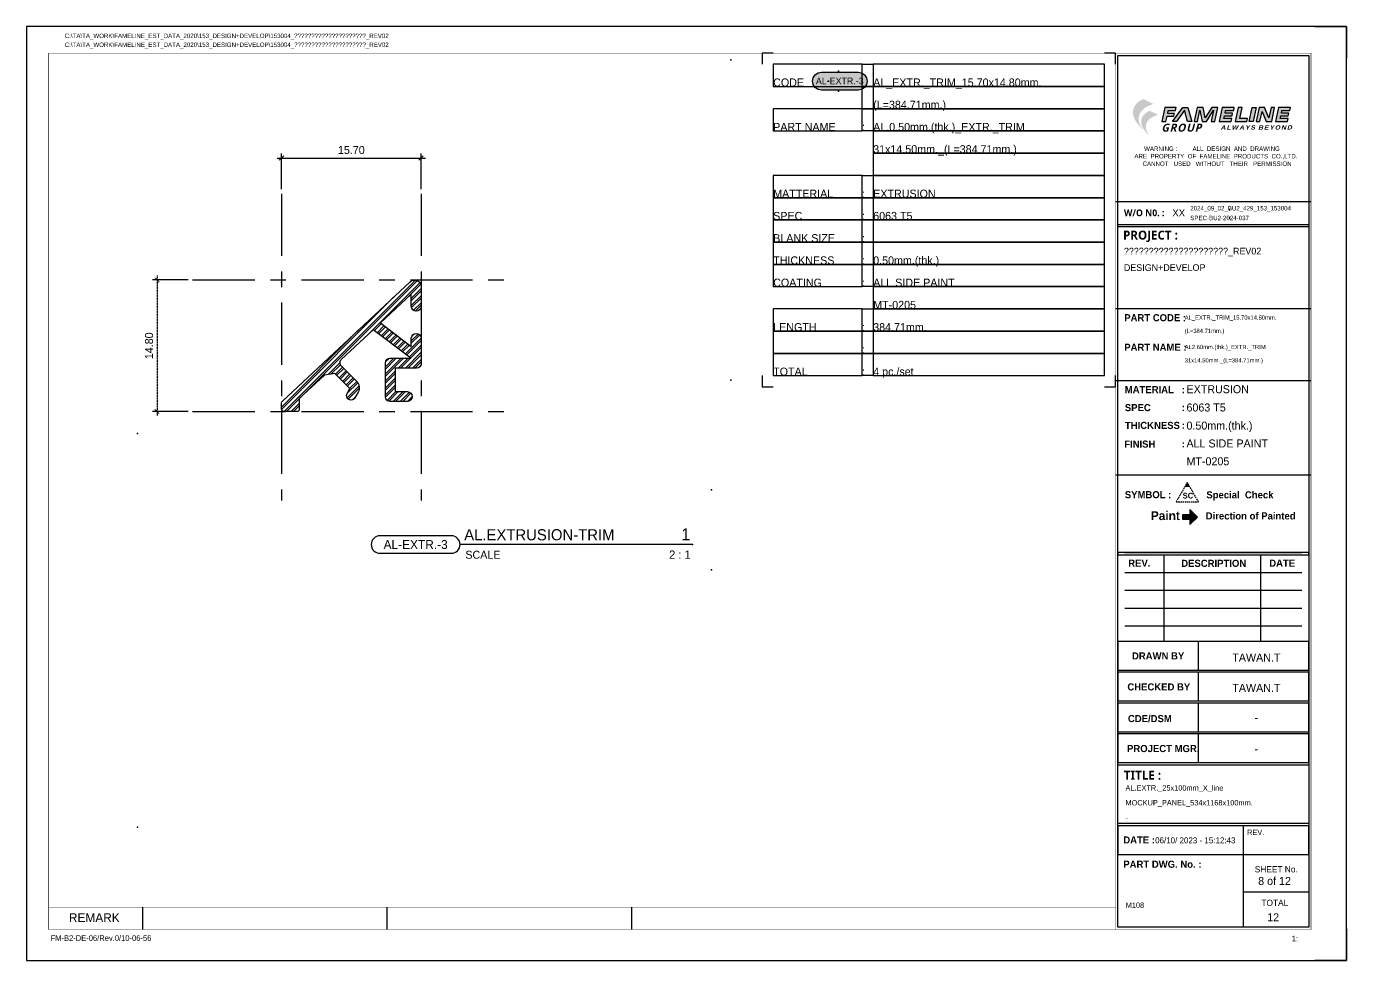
# Model space of a CAD drawing. Header units: millimetres. Extents: x -244126 to 368105, y -173968 to 259060.
# Drawn here: x 12936.8 to 13233.8, y 3898.1 to 4108.1 of the extents above; entities that cross this region are included whole.
import ezdxf
from ezdxf.enums import TextEntityAlignment as Align

# ---------------------------------------------------------------- set-up
doc = ezdxf.new("R2010")
doc.units = ezdxf.units.MM
doc.header["$MEASUREMENT"] = 0
for name, pattern in [('005_GG_TA_LINE', [13.75, 5, -1.25, 1.25, -1.25, 5]), ('ACAD_ISO04W100', [30, 24, -3, 0, -3]), ('BORDER2', [22.225, 6.35, -3.175, 6.35, -3.175, 0, -3.175]), ('CENTER', [2, 1.25, -0.25, 0.25, -0.25]), ('HIDDEN', [9.525, 6.35, -3.175]), ('TA_GL_000.00010', [0.000275, 0.0001, -2.5e-05, 2.5e-05, -2.5e-05, 0.0001]), ('TA_GL_007.00000', [19.25, 7, -1.75, 1.75, -1.75, 7]), ('TA_HL_003.00000', [19.5, 10.65, -8.85])]:
    doc.linetypes.add(name, pattern=pattern)
for name, color, linetype in [('000 - D I M', 6, 'Continuous'), ('000 - D I M 0.25', 6, 'Continuous'), ('000 - GRID', 8, 'CENTER'), ('000 - H A T C H', 8, 'Continuous'), ('000 - L I N E 0.1', 1, 'Continuous'), ('000 - SYMBOL CON', 1, 'Continuous'), ('000 - T E X T', 4, 'Continuous'), ('000 - TITLEBLOCK', 4, 'Continuous'), ('A04_TUBE SERIES', 7, 'Continuous'), ('FL-Support ii', 5, 'Continuous'), ('T E X T', 4, 'Continuous')]:
    doc.layers.add(name, color=color, linetype=linetype)
doc.styles.add('BROWALLIA', font='BrowalliaUPC.ttf')
doc.styles.add('century gothic111111', font='CordiaUPC.ttf')
doc.styles.add('Cetury Gothic', font='GOTHIC.TTF')
doc.styles.add('CORDIA', font='cordia.shx')
doc.styles.add('MtXpl_BrowalliaUPC', font='BrowalliaUPC.ttf')
doc.styles.add('MtXpl_Century_Gothic', font='GOTHICB.TTF')
doc.styles.add('MtXpl_Malgun_Gothic', font='malgunbd.ttf')
doc.styles.add('TA', font='Cordia New.ttf', dxfattribs={"height": 4.5})
doc.dimstyles.new('DIM E-E', dxfattribs={"dimscale": 2, "dimtxt": 0.18, "dimasz": 0.1, "dimexe": 0.1, "dimexo": 0.1, "dimgap": 0.09, "dimtad": 1, "dimtoh": 1, "dimzin": 0, "dimdsep": 46, "dimtxsty": 'CORDIA', "dimblk": 'OBLIQUE', "dimcen": 0.1, "dimdle": 0.1, "dimclrd": 40, "dimclre": 140, "dimclrt": 3, "dimadec": 0, "dimazin": 0, "dimtfac": 1, "dimtix": 1, "dimtmove": 2, "dimatfit": 3, "dimfxl": 1, "dimtolj": 1, "dimtzin": 0, "dimarcsym": 0})

# ---------------------------------------------------------------- blocks, each defined once
blk = doc.blocks.new('A$Cfd196da9')
at = {"color": 0, "linetype": 'ByBlock', "const_width": 0.1}
blk.add_lwpolyline([(-143.5, -98), (96.5, -98), (96.5, 99), (-143.5, 99)], close=True, dxfattribs=at)
blk = doc.blocks.new('NEW LOGO FAMELINE')
h = blk.add_hatch(color=3)
h.dxf.hatch_style = 1
h.set_gradient(color1=(51, 51, 51), color2=(132, 132, 132), tint=1, name='INVHEMISPHERICAL')
edge = h.paths.add_edge_path()
edge.add_spline(control_points=[(167, -151.3), (166.2, -150.2), (164.6, -148), (161.9, -143.2), (159.3, -137.4), (158.4, -130.6), (159.4, -124.4), (161.9, -118.6), (166.8, -112.3), (175.3, -106.8), (182.7, -104.2), (186.7, -102.7)], knot_values=[0, 0, 0, 0, 3.999368, 8.221458, 16.423435, 22.935826, 28.683381, 35.030362, 41.70231, 52.106571, 65.045306, 65.045306, 65.045306, 65.045306], degree=3, periodic=0)
edge.add_line((186.7, -102.7), (167.5, -93.5))
edge.add_spline(control_points=[(167.5, -93.5), (165.3, -94.5), (160.7, -96.8), (154.8, -101.7), (150.3, -107.6), (148, -114.3), (147.8, -121.1), (149.6, -128.8), (153.3, -135.6), (157.9, -141.6), (162.1, -146.7), (165.3, -149.7), (167, -151.3)], knot_values=[0, 0, 0, 0, 7.114643, 15.455222, 22.761373, 29.246418, 36.248595, 42.954952, 52.716962, 59.173886, 65.493194, 72.469008, 72.469008, 72.469008, 72.469008], degree=3, periodic=0)
edge = h.paths.add_edge_path(flags=16)
edge.add_spline(control_points=[(174.4, -106.3), (174.1, -106.2), (172.5, -105.6), (168.6, -105.4), (162.7, -105.8), (156.2, -106.9), (152.6, -109.1), (151, -110.1)], knot_values=[0, 0, 0, 0, 1.056476, 5.025479, 11.599149, 18.811417, 24.352285, 24.352285, 24.352285, 24.352285], degree=3, periodic=0)
edge.add_spline(control_points=[(151, -110.1), (151.1, -109.8), (151.2, -109.5), (151.8, -108.3), (152.4, -107.3), (153.9, -105.1), (154.9, -104), (157.1, -101.7), (158.4, -100.5), (160.4, -99), (161.1, -98.5), (162.6, -97.6), (163.3, -97.1), (164.9, -96.2), (165.8, -95.8), (167, -95.2), (167.2, -95.1), (167.5, -95)], knot_values=[0.636744, 0.636744, 0.636744, 0.636744, 1.528083, 1.528083, 5.150301, 5.150301, 9.845601, 9.845601, 15.15015, 15.15015, 17.802424, 17.802424, 20.454698, 20.454698, 23.491903, 23.491903, 24.373762, 24.373762, 24.373762, 24.373762], degree=3, periodic=0)
edge.add_line((167.5, -95), (183.3, -102.6))
edge.add_spline(control_points=[(183.3, -102.6), (182.4, -102.9), (181.5, -103.2), (178.6, -104.4), (176.5, -105.2), (174.4, -106.3)], knot_values=[3.151221, 3.151221, 3.151221, 3.151221, 5.963358, 5.963358, 12.618488, 12.618488, 12.618488, 12.618488], degree=3, periodic=0)
h = blk.add_hatch(color=253)
h.dxf.hatch_style = 1
edge = h.paths.add_edge_path()
edge.add_spline(control_points=[(167.5, -95), (167.2, -95.1), (167, -95.2), (165.8, -95.8), (164.9, -96.2), (163.3, -97.1), (162.6, -97.6), (161.1, -98.5), (160.4, -99), (158.4, -100.5), (157.1, -101.7), (154.9, -104), (153.9, -105.1), (152.4, -107.3), (151.8, -108.3), (151.2, -109.5), (151.1, -109.8), (151, -110.1)], knot_values=[0.636744, 0.636744, 0.636744, 0.636744, 1.518603, 1.518603, 4.555808, 4.555808, 7.208082, 7.208082, 9.860357, 9.860357, 15.164905, 15.164905, 19.860205, 19.860205, 23.482423, 23.482423, 24.373762, 24.373762, 24.373762, 24.373762], degree=3, periodic=0)
edge.add_spline(control_points=[(151, -110.1), (152.6, -109.1), (156.2, -106.9), (162.7, -105.8), (168.6, -105.4), (172.5, -105.6), (174.1, -106.2), (174.4, -106.3)], knot_values=[0, 0, 0, 0, 5.540868, 12.753135, 19.326806, 23.295809, 24.352285, 24.352285, 24.352285, 24.352285], degree=3, periodic=0)
edge.add_spline(control_points=[(174.4, -106.3), (176.5, -105.2), (178.6, -104.4), (181.5, -103.2), (182.4, -102.9), (183.3, -102.6)], knot_values=[3.151221, 3.151221, 3.151221, 3.151221, 9.806351, 9.806351, 12.618488, 12.618488, 12.618488, 12.618488], degree=3, periodic=0)
edge.add_line((183.3, -102.6), (167.5, -95))
edge = h.paths.add_edge_path()
edge.add_spline(control_points=[(179.5, -116.8), (179.3, -116.9), (179.1, -117), (178.1, -117.4), (177.4, -117.8), (176, -118.5), (175.4, -118.9), (174.3, -119.6), (173.7, -120), (172, -121.3), (171, -122.3), (169.1, -124.2), (168.3, -125.1), (167.1, -126.9), (166.6, -127.7), (166.1, -128.8), (166, -129), (165.9, -129.2)], knot_values=[0.636744, 0.636744, 0.636744, 0.636744, 1.518603, 1.518603, 4.555808, 4.555808, 7.208082, 7.208082, 9.860357, 9.860357, 15.164905, 15.164905, 19.860205, 19.860205, 23.482423, 23.482423, 24.373762, 24.373762, 24.373762, 24.373762], degree=3, periodic=0)
edge.add_spline(control_points=[(165.9, -129.2), (166.3, -129), (166.6, -128.7), (167, -128.5)], knot_values=[0, 0, 0, 0, 1.522018, 1.522018, 1.522018, 1.522018], degree=3, periodic=0)
edge.add_spline(control_points=[(167, -128.5), (167.7, -128.1), (168.5, -127.7), (169.2, -127.3)], knot_values=[1.522018, 1.522018, 1.522018, 1.522018, 4.566053, 4.566053, 4.566053, 4.566053], degree=3, periodic=0)
edge.add_spline(control_points=[(169.2, -127.3), (169.5, -127.2), (170.2, -126.9), (171, -126.6), (171.6, -126.5)], knot_values=[4.566053, 4.566053, 4.566053, 4.566053, 5.540868, 7.610089, 7.610089, 7.610089, 7.610089], degree=3, periodic=0)
edge.add_spline(control_points=[(171.6, -126.5), (172.4, -126.3), (173.2, -126.1), (174, -126)], knot_values=[7.610089, 7.610089, 7.610089, 7.610089, 10.654125, 10.654125, 10.654125, 10.654125], degree=3, periodic=0)
edge.add_spline(control_points=[(174, -126), (174.6, -125.9), (175.8, -125.7), (177.1, -125.6), (177.8, -125.5)], knot_values=[10.654125, 10.654125, 10.654125, 10.654125, 12.753135, 15.220178, 15.220178, 15.220178, 15.220178], degree=3, periodic=0)
edge.add_spline(control_points=[(177.8, -125.5), (178.9, -125.5), (180.1, -125.4), (181.4, -125.4), (181.5, -125.4)], knot_values=[15.220178, 15.220178, 15.220178, 15.220178, 19.326806, 19.786231, 19.786231, 19.786231, 19.786231], degree=3, periodic=0)
edge.add_spline(control_points=[(181.5, -125.4), (182.1, -125.5), (182.8, -125.5), (183.4, -125.6)], knot_values=[19.786231, 19.786231, 19.786231, 19.786231, 22.069258, 22.069258, 22.069258, 22.069258], degree=3, periodic=0)
edge.add_spline(control_points=[(183.4, -125.6), (183.7, -125.6), (184.1, -125.7), (184.5, -125.8), (184.6, -125.9)], knot_values=[22.069258, 22.069258, 22.069258, 22.069258, 23.295809, 23.591276, 23.591276, 23.591276, 23.591276], degree=3, periodic=0)
edge.add_spline(control_points=[(184.6, -125.9), (184.8, -125.9), (185, -126), (185.2, -126.1)], knot_values=[23.591276, 23.591276, 23.591276, 23.591276, 24.352285, 24.352285, 24.352285, 24.352285], degree=3, periodic=0)
edge.add_spline(control_points=[(185.2, -126.1), (186.9, -125.2), (188.6, -124.5), (191, -123.5), (191.8, -123.3), (192.5, -123)], knot_values=[3.151221, 3.151221, 3.151221, 3.151221, 9.806351, 9.806351, 12.618488, 12.618488, 12.618488, 12.618488], degree=3, periodic=0)
edge.add_line((192.5, -123), (179.5, -116.8))
h = blk.add_hatch(color=3)
h.dxf.hatch_style = 1
h.set_gradient(color1=(51, 51, 51), color2=(132, 132, 132), tint=1, name='INVHEMISPHERICAL')
edge = h.paths.add_edge_path()
edge.add_spline(control_points=[(179.1, -163.1), (178.5, -162.2), (177.2, -160.4), (174.9, -156.5), (172.8, -151.7), (172, -146), (172.8, -140.9), (174.9, -136.2), (178.9, -131), (185.9, -126.5), (192, -124.3), (195.3, -123.1)], knot_values=[0, 0, 0, 0, 3.28902, 6.761203, 13.506384, 18.862075, 23.588778, 28.808439, 34.295348, 42.851654, 53.492273, 53.492273, 53.492273, 53.492273], degree=3, periodic=0)
edge.add_line((195.3, -123.1), (179.5, -115.6))
edge.add_spline(control_points=[(179.5, -115.6), (177.7, -116.4), (173.9, -118.3), (169.1, -122.3), (165.3, -127.2), (163.4, -132.7), (163.3, -138.3), (164.8, -144.6), (167.9, -150.2), (171.6, -155.1), (175.1, -159.3), (177.7, -161.8), (179.1, -163.1)], knot_values=[0, 0, 0, 0, 5.850974, 12.71014, 18.718608, 24.051811, 29.810295, 35.325501, 43.35363, 48.663707, 53.86061, 59.597414, 59.597414, 59.597414, 59.597414], degree=3, periodic=0)
edge = h.paths.add_edge_path(flags=16)
edge.add_spline(control_points=[(171.6, -126.5), (171, -126.6), (170.2, -126.9), (169.5, -127.2), (169.2, -127.3)], knot_values=[4.566053, 4.566053, 4.566053, 4.566053, 6.635274, 7.610089, 7.610089, 7.610089, 7.610089], degree=3, periodic=0)
edge.add_spline(control_points=[(169.2, -127.3), (168.5, -127.7), (167.7, -128.1), (167, -128.5)], knot_values=[1.522018, 1.522018, 1.522018, 1.522018, 4.566053, 4.566053, 4.566053, 4.566053], degree=3, periodic=0)
edge.add_spline(control_points=[(167, -128.5), (166.6, -128.7), (166.3, -129), (165.9, -129.2)], knot_values=[0, 0, 0, 0, 1.522018, 1.522018, 1.522018, 1.522018], degree=3, periodic=0)
edge.add_spline(control_points=[(165.9, -129.2), (166, -129), (166.1, -128.8), (166.6, -127.7), (167.1, -126.9), (168.3, -125.1), (169.1, -124.2), (171, -122.3), (172, -121.3), (173.7, -120), (174.3, -119.6), (175.4, -118.9), (176, -118.5), (177.4, -117.8), (178.1, -117.4), (179.1, -117), (179.3, -116.9), (179.5, -116.8)], knot_values=[0.636744, 0.636744, 0.636744, 0.636744, 1.528083, 1.528083, 5.150301, 5.150301, 9.845601, 9.845601, 15.15015, 15.15015, 17.802424, 17.802424, 20.454698, 20.454698, 23.491903, 23.491903, 24.373762, 24.373762, 24.373762, 24.373762], degree=3, periodic=0)
edge.add_line((179.5, -116.8), (192.5, -123))
edge.add_spline(control_points=[(192.5, -123), (191.8, -123.3), (191, -123.5), (188.6, -124.5), (186.9, -125.2), (185.2, -126.1)], knot_values=[3.151221, 3.151221, 3.151221, 3.151221, 5.963358, 5.963358, 12.618488, 12.618488, 12.618488, 12.618488], degree=3, periodic=0)
edge.add_spline(control_points=[(185.2, -126.1), (185, -126), (184.8, -125.9), (184.6, -125.9)], knot_values=[23.591276, 23.591276, 23.591276, 23.591276, 24.352285, 24.352285, 24.352285, 24.352285], degree=3, periodic=0)
edge.add_spline(control_points=[(184.6, -125.9), (184.5, -125.8), (184.1, -125.7), (183.7, -125.6), (183.4, -125.6)], knot_values=[22.069258, 22.069258, 22.069258, 22.069258, 22.364725, 23.591276, 23.591276, 23.591276, 23.591276], degree=3, periodic=0)
edge.add_spline(control_points=[(183.4, -125.6), (182.8, -125.5), (182.1, -125.5), (181.5, -125.4)], knot_values=[19.786231, 19.786231, 19.786231, 19.786231, 22.069258, 22.069258, 22.069258, 22.069258], degree=3, periodic=0)
edge.add_spline(control_points=[(181.5, -125.4), (181.4, -125.4), (180.1, -125.4), (178.9, -125.5), (177.8, -125.5)], knot_values=[15.220178, 15.220178, 15.220178, 15.220178, 15.679604, 19.786231, 19.786231, 19.786231, 19.786231], degree=3, periodic=0)
edge.add_spline(control_points=[(177.8, -125.5), (177.1, -125.6), (175.8, -125.7), (174.6, -125.9), (174, -126)], knot_values=[10.654125, 10.654125, 10.654125, 10.654125, 13.121167, 15.220178, 15.220178, 15.220178, 15.220178], degree=3, periodic=0)
edge.add_spline(control_points=[(174, -126), (173.2, -126.1), (172.4, -126.3), (171.6, -126.5)], knot_values=[7.610089, 7.610089, 7.610089, 7.610089, 10.654125, 10.654125, 10.654125, 10.654125], degree=3, periodic=0)
blk = doc.blocks.new('*U1670')
h = blk.add_hatch(color=3)
h.dxf.hatch_style = 1
h.paths.add_polyline_path([(510.88, 377.25), (512.73, 377.25), (513.23, 379.59), (516.26, 379.59), (516.54, 380.9), (513.5, 380.9), (513.78, 382.22), (517.05, 382.22), (517.34, 383.55), (512.22, 383.55)])
h.paths.add_polyline_path([(515.64, 377.25), (517.5, 377.25), (521.06, 382.34), (522.38, 377.25), (524.44, 377.25), (522.5, 383.55), (520.35, 383.55)])
h.paths.add_polyline_path([(528.02, 382.4), (529.06, 377.25), (530.93, 377.25), (534.14, 382.39), (533.05, 377.25), (534.73, 377.25), (536.07, 383.55), (533.35, 383.55), (530.4, 378.85), (529.51, 383.55), (526.71, 383.55), (525.37, 377.25), (526.93, 377.25)])
h.paths.add_polyline_path([(536.68, 377.25), (542.13, 377.25), (542.41, 378.58), (538.81, 378.58), (539.07, 379.83), (542.46, 379.83), (542.73, 381.07), (539.34, 381.07), (539.58, 382.22), (543.19, 382.22), (543.47, 383.55), (538.02, 383.55)])
h.paths.add_polyline_path([(543.82, 377.25), (549.18, 377.25), (549.46, 378.58), (545.9, 378.58), (546.95, 383.55), (545.16, 383.55)])
h.paths.add_polyline_path([(550.13, 377.25), (551.92, 377.25), (553.26, 383.55), (551.47, 383.55)])
h.paths.add_polyline_path([(553.37, 377.25), (555.01, 377.25), (555.97, 381.8), (557.88, 377.25), (560.29, 377.25), (561.63, 383.55), (560.03, 383.55), (559.05, 378.94), (557.1, 383.55), (554.71, 383.55)])
h.paths.add_polyline_path([(561.98, 377.25), (567.43, 377.25), (567.71, 378.58), (564.11, 378.58), (564.37, 379.83), (567.76, 379.83), (568.03, 381.07), (564.64, 381.07), (564.88, 382.22), (568.48, 382.22), (568.77, 383.55), (563.32, 383.55)])
h = blk.add_hatch(color=150)
h.dxf.hatch_style = 1
h.paths.add_polyline_path([(522.34, 214.96), (521.18, 212.96), (523.49, 212.96)])
at = {"layer": 'FL-Support ii'}
blk.add_hatch(color=1, dxfattribs=at).paths.add_polyline_path([(523.53, 200.43), (523.53, 202.76), (526.87, 199.42), (523.53, 196.08), (523.53, 198.41), (520.19, 198.41), (520.19, 200.43)])
at = {"color": 3, "linetype": 'Continuous'}
for p, q in [((490, 341.3), (578, 341.3)), ((490, 293.14), (578, 293.14)), ((578, 260.72), (490, 260.72)), ((578, 260.72), (490, 260.72)), ((578, 218.23), (490, 218.23)), ((511.81, 182.47), (511.81, 143.47)), ((555.19, 182.47), (555.19, 143.47)), ((494.21, 174.47), (573.79, 174.47)), ((527.24, 143.47), (527.24, 130.61)), ((527.24, 129.61), (527.24, 116.75)), ((527.24, 115.75), (527.24, 102.89)), ((527.24, 101.89), (527.24, 89.03)), ((547.4, 60.57), (547.4, 47.72)), ((547.4, 47.72), (547.4, 15)), ((547.4, 30.86), (577, 30.86))]:
    blk.add_line(p, q, dxfattribs=at)
at = {"color": 8, "linetype": 'Continuous'}
for p, q in [((494.21, 183.47), (573.79, 183.47)), ((494.21, 166.47), (573.79, 166.47)), ((494.21, 158.47), (573.79, 158.47)), ((494.21, 150.47), (573.79, 150.47))]:
    blk.add_line(p, q, dxfattribs=at)
at = {"color": 3}
for points in [[(517.34, 383.55), (512.22, 383.55), (510.88, 377.25), (512.73, 377.25), (513.23, 379.59), (516.26, 379.59), (516.54, 380.9), (513.5, 380.9), (513.78, 382.22), (517.05, 382.22), (517.34, 383.55)], [(515.64, 377.25), (520.35, 383.55), (522.5, 383.55), (524.44, 377.25), (522.38, 377.25), (521.06, 382.34), (517.5, 377.25), (515.64, 377.25)], [(525.37, 377.25), (526.93, 377.25), (528.02, 382.4), (529.06, 377.25), (530.93, 377.25), (534.14, 382.39), (533.05, 377.25), (534.73, 377.25), (536.07, 383.55), (533.35, 383.55), (530.4, 378.85), (529.51, 383.55), (526.71, 383.55), (525.37, 377.25)], [(546.95, 383.55), (545.16, 383.55), (543.82, 377.25), (549.18, 377.25), (549.46, 378.58), (545.9, 378.58), (546.95, 383.55)], [(551.47, 383.55), (553.26, 383.55), (551.92, 377.25), (550.13, 377.25), (551.47, 383.55)], [(553.37, 377.25), (555.01, 377.25), (555.97, 381.8), (557.88, 377.25), (560.29, 377.25), (561.63, 383.55), (560.03, 383.55), (559.05, 378.94), (557.1, 383.55), (554.71, 383.55), (553.37, 377.25)]]:
    blk.add_lwpolyline(points, dxfattribs=at)
for points in [[(539.58, 382.22), (543.19, 382.22), (543.47, 383.55), (538.02, 383.55), (536.68, 377.25), (542.13, 377.25), (542.41, 378.58), (538.81, 378.58), (539.07, 379.83), (542.46, 379.83), (542.73, 381.07), (539.34, 381.07)], [(564.88, 382.22), (568.48, 382.22), (568.77, 383.55), (563.32, 383.55), (561.98, 377.25), (567.43, 377.25), (567.71, 378.58), (564.11, 378.58), (564.37, 379.83), (567.76, 379.83), (568.03, 381.07), (564.64, 381.07)]]:
    blk.add_lwpolyline(points, close=True, dxfattribs=at)
at = {"color": 3, "linetype": 'Continuous'}
for points in [[(577, 330.96), (577, 329.96), (491, 329.96), (491, 330.96)], [(577, 182.47), (577, 183.47), (491, 183.47), (491, 182.47)], [(577, 130.61), (577, 143.47), (491, 143.47), (491, 130.61)], [(577, 116.75), (577, 129.61), (491, 129.61), (491, 116.75)], [(577, 102.89), (577, 115.75), (491, 115.75), (491, 102.89)], [(577, 89.03), (577, 101.89), (491, 101.89), (491, 89.03)], [(577, 88.03), (577, 61.57), (491, 61.57), (491, 88.03)], [(577, 47.72), (577, 60.57), (491, 60.57), (491, 47.72)], [(577, 47.72), (577, 15), (491, 15), (491, 47.72)]]:
    blk.add_lwpolyline(points, close=True, dxfattribs=at)
at = {"color": 150, "linetype": 'HIDDEN', "ltscale": 0.1}
blk.add_lwpolyline([(517.34, 206.3), (527.34, 206.3), (522.34, 214.96), (517.34, 206.3)], dxfattribs=at)
for p in [(317, 405), (541.3, 337.59), (541.3, 333.89), (317, 261)]:
    blk.add_point(p)
at = {"linetype": '005_GG_TA_LINE'}
for p in [(50, 237), (50, 60)]:
    blk.add_point(p, dxfattribs=at)
at = {"layer": '000 - L I N E 0.1', "color": 21, "linetype": 'Continuous'}
for points in [[(14.24, 420), (0, 420), (0, 405.76)], [(579.76, 420), (594, 420), (594, 405.76)], [(0, 14.24), (0, 0), (14.24, 0)], [(594, 14.24), (594, 0), (579.76, 0)]]:
    blk.add_lwpolyline(points, dxfattribs=at)
at = {"layer": '000 - T E X T', "color": 3}
for p, q in [((52.3, 24), (52.3, 14)), ((162.37, 14), (162.37, 24)), ((272.45, 14), (272.45, 24))]:
    blk.add_line(p, q, dxfattribs=at)
at = {"layer": '000 - T E X T', "color": 3, "const_width": 0.2}
blk.add_lwpolyline([(578, 14), (490, 14), (490, 408), (578, 408)], close=True, dxfattribs=at)
at = {"layer": '000 - T E X T', "color": 3}
blk.add_lwpolyline([(577, 15), (491, 15), (491, 407), (577, 407)], close=True, dxfattribs=at)
at = {"layer": '000 - T E X T', "color": 3, "const_width": 0.2}
blk.add_lwpolyline([(10, 24), (490, 24)], dxfattribs=at)
at = {"layer": '000 - TITLEBLOCK', "color": 250}
blk.add_lwpolyline([(0, 0), (594, 0), (594, 420), (0, 420)], close=True, dxfattribs=at)
at = {"layer": 'FL-Support ii', "color": 5}
blk.add_lwpolyline([(523.53, 196.08), (526.87, 199.42), (523.53, 202.76), (523.53, 200.43), (520.19, 200.43), (520.19, 198.41), (523.53, 198.41)], close=True, dxfattribs=at)
at = {"color": 3, "xscale": 0.2379114290367492, "yscale": 0.2379114290367492, "zscale": 0.2379114290367492}
blk.add_blockref('NEW LOGO FAMELINE', (462.69, 409.57), dxfattribs=at)
at = {"layer": '000 - T E X T', "color": 3, "xscale": 2, "yscale": 2, "zscale": 2}
blk.add_blockref('A$Cfd196da9', (297, 210), dxfattribs=at)
at = {"color": 4, "style": 'Cetury Gothic'}
blk.add_text(' 1:', height=2.502, dxfattribs=at).set_placement((568.4, 8.64))
at = {"color": 2, "attachment_point": 1, "style": 'Cetury Gothic'}
for s, width, insert, char_height in [('{\\f@Meiryo UI|b1|i1|c0|p34;\\T1.1;GROUP}', 22.5192, (510.65, 376.25), 3.5687), ('{\\fArial Black|b0|i1|c0|p34;\\T1.2;ALWAYS BEYOND}', 36.507, (537.36, 375.53), 1.9033)]:
    blk.add_mtext_dynamic_manual_height_columns(s, width=width, gutter_width=5.95, heights=[0], dxfattribs=dict(at, insert=insert, char_height=char_height))
at = {"color": 4, "insert": (19.12, 21.28), "char_height": 4, "width": 228.247, "attachment_point": 1, "style": 'BROWALLIA'}
blk.add_mtext('{\\fCentury Gothic|b0|i0|c0|p34;REMARK}', dxfattribs=at)
at = {"color": 4, "style": 'TA'}
blk.add_attdef('PAPER_SIZE', text='', height=2.5, dxfattribs=at).set_placement((568.6, 9.97), align=Align.MIDDLE_RIGHT)
blk.add_attdef('SCALE_SIZE', text='', height=2.5, dxfattribs=at).set_placement((573.51, 10.03), align=Align.MIDDLE_LEFT)
at = {"layer": '000 - D I M 0.25', "color": 2, "insert": (518.99, 202.05), "char_height": 4, "width": 134.2273, "attachment_point": 3, "style": 'BROWALLIA'}
blk.add_mtext('{\\fBrowalliaUPC|b1|i0|c222|p34;Paint}', dxfattribs=at)
at = {"layer": '000 - H A T C H', "color": 4, "insert": (10.87, 11.4), "char_height": 2.5428, "attachment_point": 1, "style": 'century gothic111111'}
blk.add_mtext('FM-B2-DE-06/Rev.0/10-06-56', dxfattribs=at)
at = {"layer": '000 - T E X T', "linetype": '005_GG_TA_LINE', "insert": (506.85, 55.4), "char_height": 2.6877, "attachment_point": 1, "style": 'Cetury Gothic'}
blk.add_mtext(' 06/10/ 2023 - 15:12:43 ', dxfattribs=at)
at = {"layer": '000 - T E X T', "color": 250, "style": 'TA'}
for tag, height, p in [('SUPERLINK', 2, (17.26, 415.77)), ('NAMEFILE', 2, (17.26, 411.76)), ('SC', 40, (3.36, 375.21))]:
    blk.add_attdef(tag, text='', height=height, dxfattribs=at).set_placement(p, align=Align.MIDDLE_LEFT)
at = {"layer": '000 - T E X T', "color": 4, "style": 'TA'}
for tag, height, p in [('NAME_JOB_1', 2, (523.67, 338.25)), ('NAME_JOB_2', 2, (523.67, 333.89)), ('NAME_PROJECT_1', 3, (493.81, 318.97)), ('NAME_PROJECT_2', 3, (493.81, 311.57)), ('NAME_PROJECT_3', 3, (493.81, 304.17)), ('CODE_VALUE_1', 1.9, (521.15, 289.12)), ('CODE_VALUE_2', 1.9, (521.15, 283.12)), ('PART_NAME_VALUE_1', 1.9, (521.15, 275.87)), ('PART_NAME_VALUE_2', 1.9, (521.15, 269.87)), ('PART_NAME_VALUE_3', 1.9, (521.15, 263.87)), ('MATTERIAL_VALUE_1', 3.6, (521.96, 256.9)), ('SPEC_VALUE', 3.6, (521.96, 248.68)), ('THICKNESS_VALUE', 3.6, (521.96, 240.53)), ('COATING_VALUE_1', 3.6, (521.96, 232.5)), ('COATING_VALUE_2', 3.6, (521.96, 224.47)), ('NAME_TITLE_1', 2.4, (494.51, 77.62)), ('NAME_TITLE_2', 2.4, (494.51, 70.96)), ('NAME_TITLE_3', 2.4, (494.51, 64.3)), ('DRAWING_NO1', 2.4, (494.61, 32.92)), ('DRAWING_NO2', 2.4, (494.61, 24.91))]:
    blk.add_attdef(tag, text='', height=height, dxfattribs=at).set_placement(p, align=Align.MIDDLE_LEFT)
for tag, p in [('NAME_DAFT', (553.41, 136.22)), ('NAME_CHECKED', (553.41, 122.6)), ('NAME_DESIGNER', (553.41, 109.21)), ('NAME_DESIGN_MGR', (553.41, 95.12))]:
    blk.add_attdef(tag, text='', height=3.6, dxfattribs=at).set_placement(p, align=Align.MIDDLE_CENTER)
for tag, p, height in [('REV', (553.53, 50.25), 3.75), ('NAME_REMARK', (55.29, 17.3), 4)]:
    blk.add_attdef(tag, p, '', height=height, dxfattribs=at)
at = {"layer": '000 - T E X T', "color": 4, "style": 'Cetury Gothic'}
for tag, p in [('SHEET_NO.', (561.58, 34)), ('TOTAL_SHEET_NO.', (560.97, 17.64))]:
    blk.add_attdef(tag, text='', height=3.6, dxfattribs=at).set_placement(p, align=Align.CENTER)
at = {"layer": 'T E X T', "color": 4, "linetype": '005_GG_TA_LINE'}
for s, height, style, p in [('ARE  PROPERTY  OF  FAMELINE  PRODUCTS  CO.,LTD.', 2, 'Cetury Gothic', (498.55, 360.65)), (' WARNING :         ALL  DESIGN  AND  DRAWING', 2, 'Cetury Gothic', (502.13, 364.03)), (' CANNOT   USED   WITHOUT   THEIR   PERMISSION', 2, 'Cetury Gothic', (501.44, 357.26)), ('W/O N0. :', 3, 'MtXpl_Malgun_Gothic', (493.85, 334.69)), ('XX', 3.2, 'Cetury Gothic', (515.6, 334.57)), ('PROJECT :', 4, 'MtXpl_Malgun_Gothic', (493.42, 324.18)), ('PART CODE :', 3.2, 'MtXpl_Century_Gothic', (493.95, 287.44)), ('PART NAME :', 3.2, 'MtXpl_Century_Gothic', (493.95, 274.15)), ('MATERIAL', 3.2, 'MtXpl_Century_Gothic', (494.19, 255.1)), (':', 3.2, 'MtXpl_Century_Gothic', (519.82, 255.1)), ('SPEC', 3.2, 'MtXpl_Century_Gothic', (494.23, 247.02)), (':', 3.2, 'MtXpl_Century_Gothic', (519.82, 247.1)), ('THICKNESS', 3.2, 'MtXpl_Century_Gothic', (494.27, 239.02)), (':', 3.2, 'MtXpl_Century_Gothic', (519.82, 239.1)), ('FINISH', 3.2, 'MtXpl_Century_Gothic', (493.94, 230.61)), (':', 3.2, 'MtXpl_Century_Gothic', (519.82, 230.69)), ('SYMBOL :', 3.2, 'MtXpl_Century_Gothic', (494.23, 207.87)), ('Special  Check', 3.2, 'MtXpl_Century_Gothic', (530.9, 207.81)), ('Direction of Painted', 3.2, 'MtXpl_Century_Gothic', (530.62, 198.33)), ('REV.', 3.2, 'MtXpl_Century_Gothic', (495.75, 177.09)), ('DESCRIPTION', 3.2, 'MtXpl_Century_Gothic', (519.59, 177.01)), ('DATE', 3.2, 'MtXpl_Century_Gothic', (559.18, 177.09)), ('DRAWN BY', 3.2, 'MtXpl_Century_Gothic', (497.43, 135.38)), ('CHECKED BY', 3.2, 'MtXpl_Century_Gothic', (495.36, 121.44)), ('CDE/DSM', 3.2, 'MtXpl_Century_Gothic', (495.62, 107.2)), ('PROJECT MGR.', 3.2, 'MtXpl_Century_Gothic', (495.21, 93.73)), ('TITLE :', 4, 'MtXpl_Malgun_Gothic', (493.8, 81.32)), ('DATE :', 3.2, 'MtXpl_Century_Gothic', (493.52, 52.64)), ('REV.', 2.4, 'Cetury Gothic', (549.23, 56.46)), ('PART DWG. No. :', 3.2, 'MtXpl_Century_Gothic', (493.53, 41.72)), ('SHEET No.', 2.8, 'Cetury Gothic', (552.68, 39.65)), ('TOTAL', 2.8, 'Cetury Gothic', (555.68, 24.56))]:
    blk.add_text(s, height=height, dxfattribs=dict(at, style=style)).set_placement(p)
at = {"layer": 'T E X T', "color": 150, "insert": (520.24, 210.31), "char_height": 2.56, "attachment_point": 1, "style": 'Cetury Gothic'}
blk.add_mtext('{\\fCentury Gothic|b1|i0|c0|p34;SC}', dxfattribs=at)
blk = doc.blocks.new('A$C829836ee')
for p in [(0, 3), (0, -3)]:
    blk.add_point(p)
blk = doc.blocks.new('*U4955')
at = {"layer": '000 - H A T C H'}
h = blk.add_hatch(color=250, dxfattribs=at)
h.dxf.hatch_style = 1
edge = h.paths.add_edge_path()
edge.add_arc((10.87, -3.8), 2, 90, 270, ccw=False)
edge.add_line((10.87, -1.8), (19.12, -1.8))
edge.add_arc((19.12, -3.8), 2, -90, 90, ccw=False)
edge.add_line((19.12, -5.8), (10.87, -5.8))
at = {"layer": '000 - SYMBOL CON', "color": 2}
blk.add_lwpolyline([(10.87, -5.8, -1), (10.87, -1.8), (19.12, -1.8, -1), (19.12, -5.8)], format="xyb", close=True, dxfattribs=at)
at = {"layer": 'A04_TUBE SERIES', "color": 3}
blk.add_point((12.41, -3.8), dxfattribs=at)
at = {"layer": 'Defpoints', "color": 250}
for points in [[(0, 2.5), (-2.5, 2.5), (-2.5, 0)], [(77, 0), (77, 2.5), (74.5, 2.5)], [(-2.5, -70), (-2.5, -72.5), (0, -72.5)], [(74.5, -72.5), (77, -72.5), (77, -70)]]:
    blk.add_lwpolyline(points, dxfattribs=at)
for points in [[(0, -5), (20, -5), (20, 0), (0, 0)], [(20, 0), (22.5, 0), (22.5, -5), (20, -5)], [(22.5, -5), (74.5, -5), (74.5, 0), (22.5, 0)], [(20, -5), (22.5, -5), (22.5, -10), (20, -10)], [(22.5, -10), (74.5, -10), (74.5, -5), (22.5, -5)], [(0, -15), (20, -15), (20, -10), (0, -10)], [(20, -10), (22.5, -10), (22.5, -15), (20, -15)], [(22.5, -15), (74.5, -15), (74.5, -10), (22.5, -10)], [(22.5, -20), (74.5, -20), (74.5, -15), (22.5, -15)], [(22.5, -25), (74.5, -25), (74.5, -20), (22.5, -20)], [(0, -30), (20, -30), (20, -25), (0, -25)], [(20, -25), (22.5, -25), (22.5, -30), (20, -30)], [(22.5, -30), (74.5, -30), (74.5, -25), (22.5, -25)], [(0, -35), (20, -35), (20, -30), (0, -30)], [(20, -30), (22.5, -30), (22.5, -35), (20, -35)], [(22.5, -35), (74.5, -35), (74.5, -30), (22.5, -30)], [(0, -40), (20, -40), (20, -35), (0, -35)], [(20, -35), (22.5, -35), (22.5, -40), (20, -40)], [(22.5, -40), (74.5, -40), (74.5, -35), (22.5, -35)], [(0, -45), (20, -45), (20, -40), (0, -40)], [(20, -40), (22.5, -40), (22.5, -45), (20, -45)], [(22.5, -45), (74.5, -45), (74.5, -40), (22.5, -40)], [(0, -50), (20, -50), (20, -45), (0, -45)], [(20, -45), (22.5, -45), (22.5, -50), (20, -50)], [(22.5, -50), (74.5, -50), (74.5, -45), (22.5, -45)], [(22.5, -55), (74.5, -55), (74.5, -50), (22.5, -50)], [(0, -60), (20, -60), (20, -55), (0, -55)], [(20, -55), (22.5, -55), (22.5, -60), (20, -60)], [(22.5, -60), (74.5, -60), (74.5, -55), (22.5, -55)], [(0, -65), (20, -65), (20, -60), (0, -60)], [(20, -60), (22.5, -60), (22.5, -65), (20, -65)], [(22.5, -65), (74.5, -65), (74.5, -60), (22.5, -60)], [(0, -70), (20, -70), (20, -65), (0, -65)], [(20, -65), (22.5, -65), (22.5, -70), (20, -70)], [(22.5, -70), (74.5, -70), (74.5, -65), (22.5, -65)]]:
    blk.add_lwpolyline(points, close=True, dxfattribs=at)
at = {"xscale": 0.7454636594928784, "yscale": 0.7454636594928784, "zscale": 0.7454636594928784}
blk.add_blockref('A$C829836ee', (14.71, -3.8), dxfattribs=at)
at = {"layer": '000 - T E X T', "linetype": 'BORDER2', "style": 'TA'}
for s, p in [('CODE', (0, -5)), ('PART NAME', (0, -15)), (':', (20, -15)), ('MATTERIAL', (0, -30)), (':', (20, -30)), ('SPEC', (0, -35)), (':', (20, -35)), ('BLANK SIZE', (0, -40)), (':', (20, -40)), ('THICKNESS', (0, -45)), (':', (20, -45)), ('COATING', (0, -50)), (':', (20, -50)), ('LENGTH', (0, -60)), (':', (20, -60)), (':', (20, -65)), ('TOTAL', (0, -70)), (':', (20, -70))]:
    blk.add_text(s, height=1.8, dxfattribs=at).set_placement(p)
at = {"layer": '000 - T E X T', "style": 'TA', "flags": 1}
blk.add_attdef('BLK_NAME', (1.99, 0.93), '', height=1.8, dxfattribs=at)
at = {"layer": '000 - T E X T', "style": 'MtXpl_BrowalliaUPC'}
blk.add_attdef('NO.CODE', text='', height=1.49, dxfattribs=at).set_placement((14.98, -3.76), align=Align.MIDDLE_CENTER)
at = {"layer": '000 - T E X T', "style": 'TA'}
for tag, p in [('CODE_VALUE_1', (22.5, -5)), ('CODE_VALUE_2', (22.5, -10)), ('PART_NAME_VALUE_1', (22.5, -15)), ('PART_NAME_VALUE_2', (22.5, -20)), ('PART_NAME_VALUE_3', (22.5, -25)), ('MATTERIAL_VALUE_1', (22.5, -30)), ('SPEC_VALUE', (22.5, -35)), ('BLANK_SIZE_VALUE', (22.5, -40)), ('THICKNESS_VALUE', (22.5, -45)), ('COATING_VALUE_1', (22.5, -50)), ('COATING_VALUE_2', (22.5, -55)), ('LENGTH_VALUE_1', (22.5, -60)), ('LENGTH_VALUE_2', (22.5, -65)), ('TOTAL_VALUE', (22.5, -70))]:
    blk.add_attdef(tag, p, '', height=1.8, dxfattribs=at)
blk = doc.blocks.new('*U321')
at = {"color": 3}
blk.add_point((0, -14.5), dxfattribs=at)
at = {"layer": '000 - GRID', "color": 0, "linetype": 'ByBlock'}
blk.add_line((0, 10), (0, -24.5), dxfattribs=at)
at = {"layer": '000 - GRID', "color": 0}
blk.add_point((0, 0), dxfattribs=at)
at = {"style": 'TA', "flags": 1}
blk.add_attdef('LOCATION', (6, 6), '', height=4.5, dxfattribs=at)
blk = doc.blocks.new('*U332')
at = {"color": 3}
blk.add_point((0, -15.7), dxfattribs=at)
at = {"layer": '000 - GRID', "color": 0, "linetype": 'ByBlock'}
blk.add_line((0, 10), (0, -25.7), dxfattribs=at)
at = {"layer": '000 - GRID', "color": 0}
blk.add_point((0, 0), dxfattribs=at)
at = {"style": 'TA', "flags": 1}
blk.add_attdef('LOCATION', (6, 6), '', height=4.5, dxfattribs=at)
blk = doc.blocks.new('_Oblique')
at = {"color": 0, "linetype": 'ByBlock', "lineweight": -2}
blk.add_line((-0.5, -0.5), (0.5, 0.5), dxfattribs=at)
blk = doc.blocks.new('*D2629')
at = {"layer": '000 - D I M', "color": 140, "linetype": 'ACAD_ISO04W100', "lineweight": -2, "transparency": 16777216}
for p, q in [((12973.16, 4051.14), (12965.16, 4051.14)), ((12973.16, 4021.54), (12965.16, 4021.54))]:
    blk.add_line(p, q, dxfattribs=at)
at = {"layer": '000 - D I M', "color": 40, "linetype": 'TA_GL_000.00010', "lineweight": -2, "transparency": 16777216}
blk.add_line((12966.16, 4052.14), (12966.16, 4020.54), dxfattribs=at)
at = {"layer": 'Defpoints', "color": 0, "linetype": 'TA_GL_000.00010', "transparency": 16777216}
for p in [(12974.16, 4051.14), (12966.16, 4021.54), (12974.16, 4021.54)]:
    blk.add_point(p, dxfattribs=at)
at = {"layer": '000 - D I M', "color": 40, "linetype": 'TA_GL_000.00010', "lineweight": -2, "transparency": 16777216}
for p, rotation in [((12966.16, 4051.14), 90), ((12966.16, 4021.54), 270)]:
    blk.add_blockref('_Oblique', p, dxfattribs=dict(at, rotation=rotation))
at = {"layer": '000 - D I M', "color": 3, "linetype": 'TA_GL_000.00010', "transparency": 16777216, "insert": (12964.36, 4036.34), "char_height": 1.8, "attachment_point": 5, "rotation": 90, "style": 'CORDIA'}
blk.add_mtext('\\A1;14.80', dxfattribs=at)
blk = doc.blocks.new('*U867')
at = {"color": 4}
blk.add_line((-4.26, 5.7), (-56.55, 5.7), dxfattribs=at)
at = {"linetype": 'TA_GL_000.00010'}
blk.add_point((0, 18), dxfattribs=at)
for p in [(-4.26, 5.7), (0, 0)]:
    blk.add_point(p)
at = {"layer": '000 - SYMBOL CON', "color": 0, "linetype": 'ByBlock'}
blk.add_lwpolyline([(-74.59, 7.66, 0.414214), (-76.55, 5.7, 0.414214), (-74.59, 3.74), (-58.51, 3.74, 0.414214), (-56.55, 5.7, 0.414214), (-58.51, 7.66)], format="xyb", close=True, dxfattribs=at)
at = {"color": 4, "linetype": 'BORDER2', "style": 'Cetury Gothic'}
blk.add_text('SCALE', height=1.8, dxfattribs=at).set_placement((-55.36, 2.51))
at = {"color": 0, "style": 'TA'}
for tag, p in [('HEADING2', (-55.62, 10.65)), ('HEADING', (-55.62, 6.65))]:
    blk.add_attdef(tag, p, '', height=2.5, dxfattribs=at)
for tag, height, p in [('LO', 2.7, (-4.76, 6.65)), ('SC', 1.85, (-4.7, 2.51))]:
    blk.add_attdef(tag, text='', height=height, dxfattribs=at).set_placement(p, align=Align.RIGHT)
at = {"layer": '000 - T E X T', "color": 0, "style": 'MtXpl_BrowalliaUPC'}
blk.add_attdef('NO.CODE', text='', height=2, dxfattribs=at).set_placement((-66.55, 5.7), align=Align.MIDDLE_CENTER)

msp = doc.modelspace()

# ---------------------------------------------------------------- hatches: boundary and pattern name
at = {"layer": '000 - H A T C H', "linetype": 'TA_GL_000.00010'}
h = msp.add_hatch(dxfattribs=at)
h.set_pattern_fill('ANSI32', color=8, scale=3)
edge = h.paths.add_edge_path()
edge.add_arc((13024.1118, 4049.68882), 1.44708, 0, 133, ccw=False)
edge.add_line((13025.55888, 4049.68882), (13025.55888, 4045.2359))
edge.add_arc((13024.45888, 4045.2359), 1.1, 180, 360, ccw=False)
edge.add_line((13023.35888, 4045.2359), (13023.35888, 4047.95722))
edge.add_line((13023.35888, 4047.95722), (13016.39478, 4041.46309))
edge.add_line((13016.39478, 4041.46309), (13023.35888, 4036.21527))
edge.add_line((13023.35888, 4036.21527), (13023.35888, 4038.0359))
edge.add_arc((13024.45888, 4038.0359), 1.1, 0, 180, ccw=False)
edge.add_line((13025.55888, 4038.0359), (13025.55888, 4032.3359))
edge.add_arc((13024.55888, 4032.3359), 1, -90, 0, ccw=False)
edge.add_line((13024.55888, 4031.3359), (13019.75888, 4031.3359))
edge.add_line((13019.75888, 4031.3359), (13019.75888, 4026.0359))
edge.add_line((13019.75888, 4026.0359), (13022.45888, 4026.0359))
edge.add_arc((13022.45888, 4024.9359), 1.1, -90, 90, ccw=False)
edge.add_line((13022.45888, 4023.8359), (13018.55888, 4023.8359))
edge.add_arc((13018.55888, 4024.8359), 1, 180, 270, ccw=False)
edge.add_line((13017.55888, 4024.8359), (13017.55888, 4032.5359))
edge.add_arc((13018.55888, 4032.5359), 1, 90, 180, ccw=False)
edge.add_line((13018.55888, 4033.5359), (13023.25891, 4033.5359))
edge.add_line((13023.25891, 4033.5359), (13014.76098, 4039.93955))
edge.add_line((13014.76098, 4039.93955), (13007.60403, 4033.26559))
edge.add_arc((13008.28603, 4032.53423), 1, 133, 225)
edge.add_line((13007.57892, 4031.82713), (13011.07662, 4028.32943))
edge.add_arc((13009.6624, 4026.91522), 2, -30, 45, ccw=False)
edge.add_line((13011.39446, 4025.91522), (13010.65584, 4024.6359))
edge.add_arc((13009.78982, 4025.1359), 1, 270, 330, ccw=False)
edge.add_arc((13009.78982, 4025.1359), 1, 150, 270, ccw=False)
edge.add_line((13008.92379, 4025.6359), (13009.55888, 4026.7359))
edge.add_line((13009.55888, 4026.7359), (13006.15888, 4030.1359))
edge.add_line((13006.15888, 4030.1359), (13003.80224, 4029.72036))
edge.add_line((13003.80224, 4029.72036), (12998.15888, 4024.45784))
edge.add_line((12998.15888, 4024.45784), (12998.15888, 4022.1359))
edge.add_arc((12997.55888, 4022.1359), 0.6, 270, 360, ccw=False)
edge.add_line((12997.55888, 4021.5359), (12994.75888, 4021.5359))
edge.add_arc((12994.75888, 4022.1359), 0.6, 180, 270, ccw=False)
edge.add_line((12994.15888, 4022.1359), (12994.15888, 4023.47501))
edge.add_arc((12994.75888, 4023.47501), 0.6, 133, 180, ccw=False)
edge.add_line((12994.34968, 4023.91383), (13023.12489, 4050.74715))

# ---------------------------------------------------------------- linework, layer by layer
at = {"layer": 'A04_TUBE SERIES', "color": 3}
msp.add_lwpolyline([(13023.12489, 4050.74715, -0.655628729), (13025.55888, 4049.68882), (13025.55888, 4045.2359, -1), (13023.35888, 4045.2359), (13023.35888, 4047.95722), (13016.39478, 4041.46309), (13023.35888, 4036.21527), (13023.35888, 4038.0359, -1), (13025.55888, 4038.0359), (13025.55888, 4032.3359, -0.414213562), (13024.55888, 4031.3359), (13019.75888, 4031.3359), (13019.75888, 4026.0359), (13022.45888, 4026.0359, -1), (13022.45888, 4023.8359), (13018.55888, 4023.8359, -0.414213562), (13017.55888, 4024.8359), (13017.55888, 4032.5359, -0.414213562), (13018.55888, 4033.5359), (13023.25891, 4033.5359), (13014.76098, 4039.93955), (13007.60403, 4033.26559, 0.424474816), (13007.57892, 4031.82713), (13011.07662, 4028.32943, -0.339454259), (13011.39446, 4025.91522), (13010.65584, 4024.6359, -0.267949192), (13009.78982, 4024.1359, -0.577350269), (13008.92379, 4025.6359), (13009.55888, 4026.7359), (13006.15888, 4030.1359), (13003.80224, 4029.72036), (12998.15888, 4024.45784), (12998.15888, 4022.1359, -0.414213562), (12997.55888, 4021.5359), (12994.75888, 4021.5359, -0.414213562), (12994.15888, 4022.1359), (12994.15888, 4023.47501, -0.208000299), (12994.34968, 4023.91383)], format="xyb", close=True, dxfattribs=at)

# ---------------------------------------------------------------- block references
at = {"color": 2, "linetype": 'TA_HL_003.00000', "xscale": 0.5, "yscale": 0.5, "zscale": 0.5}
msp.add_blockref('*U1670', (12936.76652, 3898.13396), dxfattribs=at).add_auto_attribs({'NAME_JOB_1': '2024_09_02_BU2_429_153_153004', 'NAME_JOB_2': 'SPEC-BU2-2024-037', 'NAME_PROJECT_1': 'สวนสัตว์แห่งใหม่ย่านคลองหก_REV02', 'NAME_PROJECT_2': 'DESIGN+DEVELOP', 'CODE_VALUE_1': 'AL_EXTR._TRIM_15.70x14.80mm.', 'CODE_VALUE_2': '(L=384.71mm.)', 'PART_NAME_VALUE_1': 'AL2.60mm.(thk.)_EXTR._TRIM', 'PART_NAME_VALUE_2': '31x14.50mm._(L=384.71mm.)', 'MATTERIAL_VALUE_1': 'EXTRUSION', 'SPEC_VALUE': '6063 T5', 'THICKNESS_VALUE': '0.50mm.(thk.)', 'COATING_VALUE_1': 'ALL SIDE PAINT', 'COATING_VALUE_2': 'MT-0205', 'NAME_DAFT': 'TAWAN.T', 'NAME_CHECKED': 'TAWAN.T', 'NAME_DESIGNER': '-', 'NAME_DESIGN_MGR': '-', 'NAME_TITLE_1': 'AL.EXTR._25x100mm_X_line', 'NAME_TITLE_2': 'MOCKUP_PANEL_534x1168x100mm.', 'NAME_TITLE_3': '-', 'DRAWING_NO2': 'M108', 'SHEET_NO.': '8 of 12', 'TOTAL_SHEET_NO.': '12', 'SUPERLINK': 'C:\\TA\\TA_WORK\\FAMELINE_EST_DATA_2020\\153_DESIGN+DEVELOP\\153004_สวนสัตว์แห่งใหม่ย่านคลองหก_REV02', 'NAMEFILE': 'C:\\TA\\TA_WORK\\FAMELINE_EST_DATA_2020\\153_DESIGN+DEVELOP\\153004_สวนสัตว์แห่งใหม่ย่านคลองหก_REV02'})
at = {"layer": '000 - GRID', "linetype": 'TA_GL_007.00000', "xscale": 2, "yscale": 2, "zscale": 2}
for p in [(12994.15888, 4050.5359), (13025.55888, 4050.5359)]:
    msp.add_blockref('*U321', p, dxfattribs=at)
at = {"layer": '000 - GRID', "linetype": 'TA_GL_007.00000', "xscale": 2, "yscale": 2, "zscale": 2, "rotation": 90}
for p in [(12994.15888, 4051.1359), (12994.15888, 4021.5359)]:
    msp.add_blockref('*U332', p, dxfattribs=at)
at = {"layer": '000 - T E X T'}
for name, p, values in [('*U4955', (13104.76652, 4099.63396), {'NO.CODE': 'AL-EXTR.-3', 'CODE_VALUE_1': 'AL_EXTR._TRIM_15.70x14.80mm.', 'CODE_VALUE_2': '(L=384.71mm.)', 'PART_NAME_VALUE_1': 'AL.0.50mm.(thk.)_EXTR._TRIM', 'PART_NAME_VALUE_2': '31x14.50mm._(L=384.71mm.)', 'MATTERIAL_VALUE_1': 'EXTRUSION', 'SPEC_VALUE': '6063 T5', 'THICKNESS_VALUE': '0.50mm.(thk.)', 'COATING_VALUE_1': 'ALL SIDE PAINT', 'COATING_VALUE_2': 'MT-0205', 'LENGTH_VALUE_1': '384.71mm.', 'TOTAL_VALUE': '4 pc./set'}), ('*U867', (13090.88039, 3985.95944), {'NO.CODE': 'AL-EXTR.-3', 'HEADING': 'AL.EXTRUSION-TRIM', 'LO': '1', 'SC': '2 : 1'})]:
    msp.add_blockref(name, p, dxfattribs=at).add_auto_attribs(values)

# ---------------------------------------------------------------- dimensions: what is measured, and where the dimension line sits
at = {"layer": '000 - D I M', "linetype": 'TA_GL_000.00010'}
msp.add_linear_dim(base=(13025.55888, 4078.5359), p1=(12994.15888, 4070.5359), p2=(13025.55888, 4070.5359), dimstyle='DIM E-E', override={"dimscale": 10, "dimlfac": 0.5}, dxfattribs=at).render()
dim = msp.add_linear_dim(base=(12966.15888, 4021.5359), p1=(12974.15888, 4051.1359), p2=(12974.15888, 4021.5359), angle=90, dimstyle='DIM E-E', override={"dimscale": 10, "dimlfac": 0.5}, dxfattribs=at)
dim.commit()
dim.dimension.update_dxf_attribs({"geometry": '*D2629', "text_midpoint": (12964.35888, 4036.3359)})

doc.saveas('drawing.dxf')
